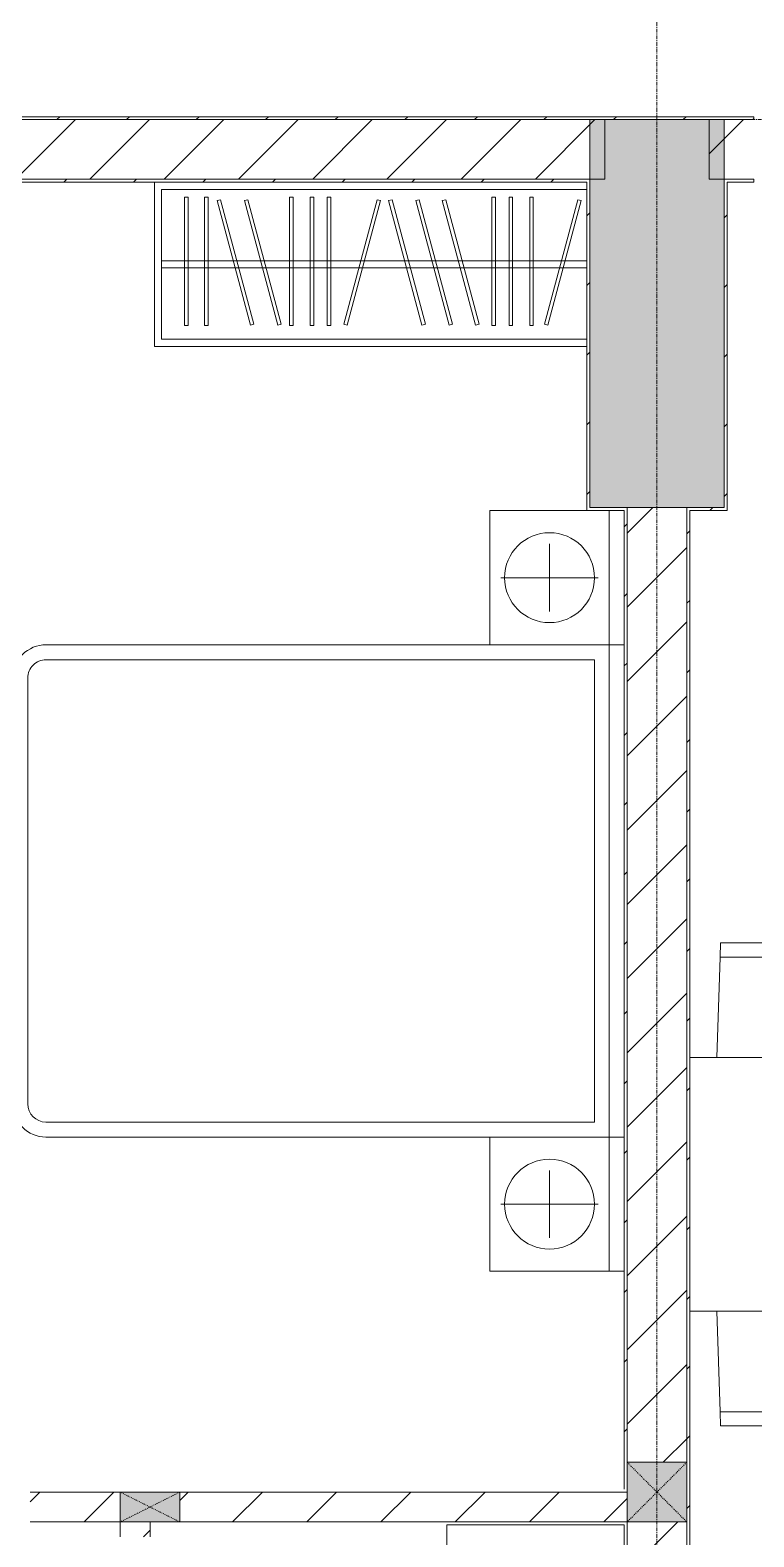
# Model space of a CAD drawing. Header units: millimetres. Extents: x 5356 to 209803, y -16346 to 109894.
# Drawn here: x 97851 to 100278, y 28787 to 33837 of the extents above; entities that cross this region are included whole.
import ezdxf

# ---------------------------------------------------------------- set-up
doc = ezdxf.new("R2010")
doc.units = ezdxf.units.MM
doc.linetypes.add('Dash', pattern=[6, 3, -3])
doc.linetypes.add('Grid Line', pattern=[22.225, 12.7, -3.175, 3.175, -3.175])
for name, color, linetype, lineweight in [('0-1', 7, 'Continuous', 5), ('A-WALL', 113, 'Continuous', 9), ('A-WALL-1', 253, 'Continuous', 18), ('A-WALL-2', 9, 'Continuous', 9), ('A-WALL-3', 113, 'Continuous', 18), ('A-WALL-PATT-1', 10, 'Continuous', 9), ('A-WALL-PATT-2', 9, 'Continuous', 9), ('A-WALL-PATT-3', 111, 'Continuous', 9), ('G-IMPT-1', 9, 'Continuous', 9), ('I-FURN-1', 9, 'Continuous', 9), ('I-WALL-1', 253, 'Continuous', 18), ('I-WALL-3', 2, 'Continuous', 18), ('S-COLS', 52, 'Continuous', 9), ('S-COLS-1', 254, 'Continuous', 5), ('S-COLS-2', 253, 'Continuous', 18), ('S-COLS-3', 9, 'Continuous', 9), ('S-COLS-4', 52, 'Continuous', 18), ('S-COLS-5', 52, 'Dash', 9), ('S-COLS-HDLN', 52, 'Dash', 9), ('S-COLS-HDLN-1', 9, 'Dash', 9), ('S-GRID-1', 1, 'Grid Line', 9)]:
    doc.layers.add(name, color=color, linetype=linetype, lineweight=lineweight)
pattern_1 = [(45, (0, 0), (-124.4508, 124.4508), [])]
pattern_2 = [(45, (0, 0), (-116.67262, 116.67262), [])]

# ---------------------------------------------------------------- blocks, each defined once
blk = doc.blocks.new('NCV_TKTC_KET CAU_rvt-1-TKCS_MB ĐỊNH VỊ MỐC TỌA ĐỘ CÔNG TRÌNH')
at = {"layer": 'S-COLS-1'}
blk.add_hatch(color=256, dxfattribs=at).paths.add_polyline_path([(99727.6, 32236.9), (100177.6, 32236.9), (100177.6, 33536.9), (99727.6, 33536.9)])
at = {"layer": 'S-COLS-2'}
for p, q in [((100177.6, 33536.9), (99727.6, 33536.9)), ((99727.6, 33536.9), (99727.6, 32236.9)), ((100177.6, 32236.9), (100177.6, 33536.9)), ((99727.6, 32236.9), (100177.6, 32236.9))]:
    blk.add_line(p, q, dxfattribs=at)
blk = doc.blocks.new('RES_BAN AN 1 - RES_BAN AN 1-851490-TKCS_MB ĐỊNH VỊ MỐC TỌA ĐỘ CÔNG TRÌNH')
at = {"layer": 'I-FURN-1'}
for p, q in [((-425, -11.8), (-425, -1275)), ((425, -1275), (425, -11.8)), ((-761.9, -113.5), (-809.6, -115.1)), ((-809.6, -115.1), (-809.6, -536.9)), ((-761.9, -113.5), (-425, -102.3)), ((-761.9, -538.5), (-761.9, -113.5)), ((-761.9, -538.5), (-761.9, -113.5)), ((-425, -102.3), (-425, -549.7)), ((425, -102.3), (425, -549.7)), ((761.9, -113.5), (425, -102.3)), ((761.9, -538.5), (761.9, -113.5)), ((761.9, -113.5), (761.9, -538.5)), ((809.6, -115.1), (761.9, -113.5)), ((809.6, -536.9), (809.6, -115.1)), ((-809.6, -536.9), (-761.9, -538.5)), ((-425, -549.7), (-761.9, -538.5)), ((425, -549.7), (761.9, -538.5)), ((761.9, -538.5), (809.6, -536.9)), ((-809.6, -745.3), (-761.9, -743.8)), ((-809.6, -1167.2), (-809.6, -745.3)), ((-761.9, -743.8), (-425, -732.5)), ((-761.9, -1168.8), (-761.9, -743.8)), ((-761.9, -743.8), (-761.9, -1168.8)), ((-425, -732.5), (-425, -1180)), ((425, -732.5), (425, -1180)), ((761.9, -743.8), (425, -732.5)), ((761.9, -743.8), (809.6, -745.3)), ((761.9, -1168.8), (761.9, -743.8)), ((761.9, -1168.8), (761.9, -743.8)), ((809.6, -745.3), (809.6, -1167.2)), ((-761.9, -1168.8), (-809.6, -1167.2)), ((-425, -1180), (-761.9, -1168.8)), ((425, -1180), (761.9, -1168.8)), ((809.6, -1167.2), (761.9, -1168.8)), ((-425, -1275), (425, -1275))]:
    blk.add_line(p, q, dxfattribs=at)
blk = doc.blocks.new('GIUONG NGU-2TAB-1600x2000 - GIUONG NGU-2TAB-1600x2000-851491-TKCS_MB ĐỊNH VỊ MỐC TỌA ĐỘ CÔNG TRÌNH')
at = {"layer": 'I-FURN-1'}
for p, q in [((569.6, 2050), (1997.1, 2050)), ((1997.1, 2050), (569.6, 2050)), ((1997.1, 2000), (569.6, 2000)), ((458.5, 50), (458.5, 1938.9)), ((458.5, 1938.9), (458.5, 50)), ((508.5, 1938.9), (508.5, 100)), ((2058.2, 100), (2058.2, 1938.9)), ((2108.2, 1938.9), (2108.2, 50)), ((2108.2, 50), (2108.2, 1938.9)), ((8.5, 50), (8.5, 450.3)), ((8.5, 450.3), (458.5, 450.3)), ((8.5, 450.3), (458.5, 450.3)), ((8.5, 50), (8.5, 450.3)), ((233.5, 86.8), (233.5, 413.5)), ((458.5, 450.3), (458.5, 50)), ((458.5, 450.3), (458.5, 50)), ((2108.2, 50), (2108.2, 450.3)), ((2108.2, 450.3), (2558.2, 450.3)), ((2108.2, 450.3), (2108.2, 50)), ((2558.2, 450.3), (2108.2, 450.3)), ((2333.2, 86.8), (2333.2, 413.5)), ((2558.2, 450.3), (2558.2, 50)), ((2558.2, 50), (2558.2, 450.3)), ((120.2, 250.2), (346.8, 250.2)), ((2446.5, 250.2), (2219.8, 250.2)), ((508.5, 100), (2058.2, 100)), ((458.5, 50), (8.5, 50)), ((8.5, 0), (8.5, 50)), ((8.5, 50), (458.5, 50)), ((458.5, 50), (8.5, 50)), ((2108.2, 50), (458.5, 50)), ((458.5, 50), (458.5, 0)), ((458.5, 0), (458.5, 50)), ((458.5, 50), (2108.2, 50)), ((458.5, 50), (2108.2, 50)), ((2558.2, 50), (2108.2, 50)), ((2108.2, 50), (2558.2, 50)), ((2108.2, 0), (2108.2, 50)), ((2108.2, 50), (2108.2, 0)), ((2108.2, 50), (2558.2, 50)), ((2558.2, 50), (2558.2, 0))]:
    blk.add_line(p, q, dxfattribs=at)
for centre in [(233.5, 250.2), (2333.2, 250.2)]:
    blk.add_circle(centre, 150.7, dxfattribs=at)
for centre, radius, start, end in [((569.6, 1938.9), 111.1, 90, 180), ((569.6, 1938.9), 111.1, 90, 180), ((1997.1, 1938.9), 111.1, 0, 90), ((1997.1, 1938.9), 111.1, 360, 90), ((569.6, 1938.9), 61.1, 90, 180), ((1997.1, 1938.9), 61.1, 360, 90)]:
    blk.add_arc(centre, radius, start, end, dxfattribs=at)
blk = doc.blocks.new('TU QUAN AO-SUITE ROOM_3 - TU QUAN AO-SUITE ROOM_3-V6-TKCS_MB ĐỊNH VỊ MỐC TỌA ĐỘ CÔNG TRÌNH')
at = {"layer": 'I-FURN-1'}
for p, q in [((-550, 1500), (0, 1500)), ((-550, 50), (-550, 1500)), ((0, 1500), (-550, 1500)), ((-550, 1500), (-550, 50)), ((-24, 1476), (-526, 1476)), ((-526, 1476), (-526, 600)), ((-526, 1476), (-526, 50)), ((-287, 576), (-287, 1476)), ((-263, 576), (-263, 1476)), ((-24, 49.8), (-24, 1476)), ((-480.1, 1386.9), (-480.1, 1398.9)), ((-480.1, 1398.9), (-50.1, 1398.9)), ((-480.1, 1386.9), (-480.1, 1398.9)), ((-50.1, 1386.9), (-480.1, 1386.9)), ((-50.1, 1398.9), (-50.1, 1386.9)), ((-480.1, 1320.5), (-480.1, 1332.5)), ((-480.1, 1332.5), (-50.1, 1332.5)), ((-480.1, 1320.5), (-480.1, 1332.5)), ((-50.1, 1320.5), (-480.1, 1320.5)), ((-50.1, 1332.5), (-50.1, 1320.5)), ((-478.3, 1178.1), (-61.3, 1289.9)), ((-58.2, 1278.3), (-475.2, 1166.5)), ((-61.3, 1289.9), (-58.2, 1278.3)), ((-478.3, 1086.9), (-61.3, 1198.6)), ((-475.2, 1166.5), (-478.3, 1178.1)), ((-58.2, 1187.1), (-475.2, 1075.3)), ((-61.3, 1198.6), (-58.2, 1187.1)), ((-475.2, 1075.3), (-478.3, 1086.9)), ((-480.1, 1035.3), (-480.1, 1047.3)), ((-480.1, 1047.3), (-50.1, 1047.3)), ((-480.1, 1035.3), (-480.1, 1047.3)), ((-50.1, 1035.3), (-480.1, 1035.3)), ((-50.1, 1047.3), (-50.1, 1035.3)), ((-480.1, 965.8), (-480.1, 977.8)), ((-480.1, 977.8), (-50.1, 977.8)), ((-480.1, 965.8), (-480.1, 977.8)), ((-50.1, 965.8), (-480.1, 965.8)), ((-50.1, 977.8), (-50.1, 965.8)), ((-480.1, 908.6), (-480.1, 920.6)), ((-480.1, 920.6), (-50.1, 920.6)), ((-480.1, 908.6), (-480.1, 920.6)), ((-50.1, 920.6), (-50.1, 908.6)), ((-50.1, 908.6), (-480.1, 908.6)), ((-475.2, 865.5), (-478.3, 853.9)), ((-58.2, 753.7), (-475.2, 865.5)), ((-478.3, 853.9), (-61.3, 742.1)), ((-478.3, 603.1), (-61.3, 714.9)), ((-61.3, 742.1), (-58.2, 753.7)), ((-61.3, 714.9), (-58.2, 703.3)), ((-58.2, 703.3), (-475.2, 591.5)), ((-478.3, 511.9), (-61.3, 623.6)), ((-58.2, 612.1), (-475.2, 500.3)), ((-61.3, 623.6), (-58.2, 612.1)), ((-550, 50), (-550, 576)), ((-526, 50), (-526, 600)), ((-475.2, 591.5), (-478.3, 603.1)), ((-287, 50), (-287, 576)), ((-263, 50), (-263, 576)), ((-478.3, 423.1), (-61.3, 534.9)), ((-475.2, 500.3), (-478.3, 511.9)), ((-58.2, 523.3), (-475.2, 411.5)), ((-61.3, 534.9), (-58.2, 523.3)), ((-475.2, 411.5), (-478.3, 423.1)), ((-480.1, 368.4), (-480.1, 356.4)), ((-50.1, 368.4), (-480.1, 368.4)), ((-480.1, 356.4), (-50.1, 356.4)), ((-50.1, 356.4), (-50.1, 368.4)), ((-480.1, 311.2), (-480.1, 299.2)), ((-50.1, 311.2), (-480.1, 311.2)), ((-50.1, 299.2), (-50.1, 311.2)), ((-480.1, 299.2), (-50.1, 299.2)), ((-480.1, 241.7), (-480.1, 229.7)), ((-50.1, 241.7), (-480.1, 241.7)), ((-480.1, 229.7), (-50.1, 229.7)), ((-50.1, 229.7), (-50.1, 241.7)), ((-475.2, 192.7), (-478.3, 181.1)), ((-478.3, 181.1), (-61.3, 69.4)), ((-58.2, 80.9), (-475.2, 192.7)), ((-61.3, 69.4), (-58.2, 80.9))]:
    blk.add_line(p, q, dxfattribs=at)
blk = doc.blocks.new('MAY GIAT - MAY GIAT_dwg-V5-TKCS_MB ĐỊNH VỊ MỐC TỌA ĐỘ CÔNG TRÌNH')
at = {"layer": 'G-IMPT-1', "flags": 128}
blk.add_lwpolyline([(5, 596.6), (5, 2.3), (605, 2.3), (605, 596.6)], dxfattribs=at)
blk = doc.blocks.new('MAY GIAT - MAY GIAT-V8-TKCS_MB ĐỊNH VỊ MỐC TỌA ĐỘ CÔNG TRÌNH')
at = {"layer": 'I-FURN-1'}
for p, q in [((5, -2.3), (605, -2.3)), ((5, -596.6), (5, -2.3)), ((605, -2.3), (605, -596.6))]:
    blk.add_line(p, q, dxfattribs=at)
at = {"extrusion": (0, 0, -1), "zscale": -1, "rotation": 180}
blk.add_blockref('MAY GIAT - MAY GIAT_dwg-V5-TKCS_MB ĐỊNH VỊ MỐC TỌA ĐỘ CÔNG TRÌNH', (0, 0), dxfattribs=at)
blk = doc.blocks.new('G1_SOF - BO TRU - 100x200-V64-TKCS_MB ĐỊNH VỊ MỐC TỌA ĐỘ CÔNG TRÌNH')
at = {"layer": 'S-COLS-3'}
blk.add_hatch(color=256, dxfattribs=at).paths.add_polyline_path([(-50, -100), (50, -100), (50, 100), (-50, 100)])
at = {"layer": 'S-COLS-2'}
for p, q in [((-50, 100), (50, 100)), ((-50, -100), (-50, 100)), ((50, 100), (50, -100)), ((50, -100), (-50, -100))]:
    blk.add_line(p, q, dxfattribs=at)
at = {"layer": 'S-COLS-HDLN-1'}
for p, q in [((50, -100), (-50, 100)), ((-50, -100), (50, 100))]:
    blk.add_line(p, q, dxfattribs=at)
blk = doc.blocks.new('NCV_TKTC_TANG 1_rvt-1-TKCS_MB ĐỊNH VỊ MỐC TỌA ĐỘ CÔNG TRÌNH')
at = {"layer": 'A-WALL-PATT-1'}
h = blk.add_hatch(dxfattribs=at)
h.set_pattern_fill('FP_2', color=256, style=0, pattern_type=2)
h.set_pattern_definition(pattern_1)
h.paths.add_polyline_path([(95052.6, 28836.9), (95850.9, 28836.9), (95850.9, 28936.9), (95052.6, 28936.9), (95052.6, 28886.9)])
h.paths.add_polyline_path([(99852.6, 28836.9), (99852.6, 28936.9), (98352.6, 28936.9), (98352.6, 28836.9), (99842.6, 28836.9)])
h.paths.add_polyline_path([(96650.9, 28836.9), (96950.5, 28836.9), (96950.5, 28936.9), (96650.9, 28936.9), (96650.9, 28886.9)])
h.paths.add_polyline_path([(98152.6, 28836.9), (98152.6, 28936.9), (97850.5, 28936.9), (97850.5, 28836.9)])
h = blk.add_hatch(dxfattribs=at)
h.set_pattern_fill('FP_2', color=256, style=0, pattern_type=2)
h.set_pattern_definition(pattern_1)
h.paths.add_polyline_path([(98202.6, 27836.9), (98252.6, 27836.9), (98252.6, 27886.9), (98152.6, 27886.9), (98152.6, 27836.9)])
h.paths.add_polyline_path([(98202.6, 28786.9), (98252.6, 28786.9), (98252.6, 28836.9), (98152.6, 28836.9), (98152.6, 28786.9)])
at = {"layer": 'A-WALL-PATT-2'}
h = blk.add_hatch(dxfattribs=at)
h.set_pattern_fill('FP_3', color=256, style=0, pattern_type=2)
h.set_pattern_definition(pattern_2)
h.paths.add_polyline_path([(99727.6, 33326.9), (99727.6, 33336.9), (96862.6, 33336.9), (96862.6, 33326.9), (99717.6, 33326.9)])
h = blk.add_hatch(dxfattribs=at)
h.set_pattern_fill('FP_3', color=256, style=0, pattern_type=2)
h.set_pattern_definition(pattern_2)
h.paths.add_polyline_path([(100187.6, 33326.9), (100277.6, 33326.9), (100277.6, 33336.9), (100177.6, 33336.9), (100177.6, 33326.9)])
h.paths.add_polyline_path([(101376.3, 33326.9), (103052.6, 33326.9), (103052.6, 33336.9), (101367.6, 33336.9), (101367.6, 33326.9)])
h = blk.add_hatch(dxfattribs=at)
h.set_pattern_fill('FP_3', color=256, style=0, pattern_type=2)
h.set_pattern_definition(pattern_2)
h.paths.add_polyline_path([(99727.6, 32226.9), (99727.6, 33326.9), (99717.6, 33326.9), (99717.6, 32226.9)])
h = blk.add_hatch(dxfattribs=at)
h.set_pattern_fill('FP_3', color=256, style=0, pattern_type=2)
h.set_pattern_definition(pattern_2)
h.paths.add_polyline_path([(100187.6, 32236.9), (100187.6, 33326.9), (100177.6, 33326.9), (100177.6, 32236.9)])
h = blk.add_hatch(dxfattribs=at)
h.set_pattern_fill('FP_3', color=256, style=0, pattern_type=2)
h.set_pattern_definition(pattern_2)
h.paths.add_polyline_path([(99852.6, 28936.9), (99852.6, 32236.9), (99842.6, 32236.9), (99842.6, 28936.9)])
h = blk.add_hatch(dxfattribs=at)
h.set_pattern_fill('FP_3', color=256, style=0, pattern_type=2)
h.set_pattern_definition(pattern_2)
h.paths.add_polyline_path([(100062.6, 25546.9), (100062.6, 32236.9), (100052.6, 32236.9), (100052.6, 25546.9)])
h = blk.add_hatch(dxfattribs=at)
h.set_pattern_fill('FP_3', color=256, style=0, pattern_type=2)
h.set_pattern_definition(pattern_2)
h.paths.add_polyline_path([(100187.6, 32226.9), (100187.6, 32236.9), (100062.6, 32236.9), (100062.6, 32226.9)])
h = blk.add_hatch(dxfattribs=at)
h.set_pattern_fill('FP_3', color=256, style=0, pattern_type=2)
h.set_pattern_definition(pattern_2)
h.paths.add_polyline_path([(99842.6, 25536.9), (99852.6, 25536.9), (99852.6, 28836.9), (99842.6, 28836.9), (99842.6, 25546.9)])
at = {"layer": 'A-WALL-1'}
for p, q in [((99852.6, 28936.9), (99842.6, 28936.9)), ((99852.6, 28836.9), (99852.6, 28936.9)), ((98152.6, 28836.9), (98152.6, 28826.9)), ((98252.6, 28826.9), (98252.6, 28836.9)), ((99842.6, 28836.9), (99852.6, 28836.9))]:
    blk.add_line(p, q, dxfattribs=at)
at = {"layer": 'A-WALL-2'}
for p, q in [((98152.6, 28936.9), (97850.5, 28936.9)), ((99842.6, 28936.9), (98352.6, 28936.9)), ((97850.5, 28836.9), (98152.6, 28836.9)), ((98352.6, 28836.9), (99842.6, 28836.9)), ((98152.6, 28826.9), (98152.6, 28786.9)), ((98252.6, 28786.9), (98252.6, 28826.9))]:
    blk.add_line(p, q, dxfattribs=at)
at = {"layer": 'I-WALL-1'}
for p, q in [((99727.6, 33336.9), (96862.6, 33336.9)), ((99727.6, 33326.9), (99727.6, 33336.9)), ((100277.6, 33336.9), (100177.6, 33336.9)), ((100177.6, 33336.9), (100177.6, 33326.9)), ((100277.6, 33326.9), (100277.6, 33336.9)), ((96862.6, 33326.9), (99717.6, 33326.9)), ((99717.6, 33326.9), (99717.6, 32226.9)), ((99727.6, 32236.9), (99727.6, 33326.9)), ((100177.6, 33326.9), (100177.6, 32236.9)), ((100187.6, 33326.9), (100277.6, 33326.9)), ((100187.6, 32236.9), (100187.6, 33326.9)), ((99717.6, 32226.9), (99727.6, 32226.9)), ((99842.6, 32236.9), (99727.6, 32236.9)), ((99727.6, 32226.9), (99842.6, 32226.9)), ((99852.6, 32236.9), (99842.6, 32236.9)), ((99842.6, 32226.9), (99842.6, 28946.9)), ((99852.6, 28936.9), (99852.6, 32236.9)), ((100062.6, 32236.9), (100052.6, 32236.9)), ((100052.6, 32236.9), (100052.6, 25546.9)), ((100177.6, 32236.9), (100062.6, 32236.9)), ((100062.6, 25546.9), (100062.6, 32226.9)), ((100062.6, 32226.9), (100187.6, 32226.9)), ((100187.6, 32226.9), (100187.6, 32236.9)), ((99842.6, 28936.9), (99852.6, 28936.9)), ((99852.6, 28836.9), (99842.6, 28836.9)), ((99852.6, 25536.9), (99852.6, 28836.9)), ((99842.6, 28826.9), (99842.6, 25546.9))]:
    blk.add_line(p, q, dxfattribs=at)
at = {"layer": 'I-FURN-1'}
for name, p, rotation in [('TU QUAN AO-SUITE ROOM_3 - TU QUAN AO-SUITE ROOM_3-V6-TKCS_MB ĐỊNH VỊ MỐC TỌA ĐỘ CÔNG TRÌNH', (99767.6, 33326.9), 90.00000000000001), ('GIUONG NGU-2TAB-1600x2000 - GIUONG NGU-2TAB-1600x2000-851491-TKCS_MB ĐỊNH VỊ MỐC TỌA ĐỘ CÔNG TRÌNH', (99842.6, 29668.6), 89.99999999999915), ('RES_BAN AN 1 - RES_BAN AN 1-851490-TKCS_MB ĐỊNH VỊ MỐC TỌA ĐỘ CÔNG TRÌNH', (100050.8, 29968.2), 89.99999999999955), ('MAY GIAT - MAY GIAT-V8-TKCS_MB ĐỊNH VỊ MỐC TỌA ĐỘ CÔNG TRÌNH', (99245.9, 28222), 89.9999999999998)]:
    blk.add_blockref(name, p, dxfattribs=dict(at, rotation=rotation))
at = {"layer": 'S-COLS-3', "rotation": 90.00000000000037}
blk.add_blockref('G1_SOF - BO TRU - 100x200-V64-TKCS_MB ĐỊNH VỊ MỐC TỌA ĐỘ CÔNG TRÌNH', (98252.6, 28886.9), dxfattribs=at)
blk = doc.blocks.new('G1_SOF - BO TRU - 200x200-3050151-TKCS_MB ĐỊNH VỊ MỐC TỌA ĐỘ CÔNG TRÌNH')
at = {"layer": 'S-COLS-HDLN'}
for p, q in [((-100, 100), (100, -100)), ((100, 100), (-100, -100))]:
    blk.add_line(p, q, dxfattribs=at)

msp = doc.modelspace()

# ---------------------------------------------------------------- hatches: boundary and pattern name
at = {"layer": 'A-WALL-PATT-3'}
h = msp.add_hatch(dxfattribs=at)
h.set_pattern_fill('FP_8', color=256, style=0, pattern_type=2)
h.set_pattern_definition(pattern_2)
h.paths.add_polyline_path([(101367.6, 33536.9), (104202.6, 33536.9), (104202.6, 33546.9), (101367.6, 33546.9)])
h.paths.add_polyline_path([(86652.3, 33536.9), (90337.6, 33536.9), (90337.6, 33546.9), (85247.6, 33546.9), (85247.6, 33536.9), (86455.5, 33536.9)])
h.paths.add_polyline_path([(100277.6, 33536.9), (100277.6, 33546.9), (93167.6, 33546.9), (93167.6, 33536.9), (100127.6, 33536.9)])
h.paths.add_polyline_path([(83327.6, 33536.9), (84257.6, 33536.9), (84255.4, 33546.9), (83317.6, 33546.9), (83317.6, 33536.9)])
h.paths.add_polyline_path([(91577.6, 33536.9), (92077.6, 33536.9), (92075.4, 33546.9), (91427.6, 33546.9), (91427.6, 33536.9)])
h = msp.add_hatch(dxfattribs=at)
h.set_pattern_fill('FP_1', color=256, style=0, pattern_type=2)
h.set_pattern_definition(pattern_1)
h.paths.add_polyline_path([(99770.2, 33336.9), (99777.6, 33336.9), (99777.6, 33536.9), (95052.4, 33536.9), (95052.4, 33336.9), (97349.4, 33336.9)])
h.paths.add_polyline_path([(92077.6, 33336.9), (92077.6, 33536.9), (91927.6, 33536.9), (91927.6, 33336.9)])
h.paths.add_polyline_path([(93167.6, 33336.9), (94852.4, 33336.9), (94852.4, 33536.9), (93167.6, 33536.9), (93167.6, 33376.9)])
h = msp.add_hatch(dxfattribs=at)
h.set_pattern_fill('FP_1', color=256, style=0, pattern_type=2)
h.set_pattern_definition(pattern_1)
h.paths.add_polyline_path([(107977.6, 33336.9), (107977.6, 33536.9), (104412.6, 33536.9), (104412.6, 33336.9), (107032.8, 33336.9)])
h.paths.add_polyline_path([(100277.6, 33336.9), (100277.6, 33536.9), (100127.6, 33536.9), (100127.6, 33336.9)])
h.paths.add_polyline_path([(103401.5, 33336.9), (104212.6, 33336.9), (104212.6, 33536.9), (101367.6, 33536.9), (101367.6, 33336.9), (102796.3, 33336.9)])
h = msp.add_hatch(dxfattribs=at)
h.set_pattern_fill('FP_1', color=256, style=0, pattern_type=2)
h.set_pattern_definition(pattern_1)
h.paths.add_polyline_path([(100052.6, 25536.9), (100052.6, 28836.9), (99852.6, 28836.9), (99852.6, 25536.9)])
h.paths.add_polyline_path([(99852.6, 29036.9), (100052.6, 29036.9), (100052.6, 32237), (99852.6, 32237), (99852.6, 30994.4)])
at = {"layer": 'S-COLS-1'}
msp.add_hatch(color=256, dxfattribs=at).paths.add_polyline_path([(99852.6, 28836.9), (100052.6, 28836.9), (100052.6, 29036.9), (99852.6, 29036.9), (99852.6, 29021.9)])

# ---------------------------------------------------------------- linework, layer by layer
at = {"layer": 'A-WALL'}
for p, q in [((99777.6, 33536.9), (95052.4, 33536.9)), ((95052.4, 33536.9), (99777.6, 33536.9)), ((100277.6, 33536.9), (100127.6, 33536.9)), ((100127.6, 33536.9), (100277.6, 33536.9)), ((99852.6, 29036.9), (100052.6, 29036.9)), ((100052.6, 28836.9), (99852.6, 28836.9))]:
    msp.add_line(p, q, dxfattribs=at)
at = {"layer": 'A-WALL-3'}
for p, q in [((99777.6, 33336.9), (99777.6, 33536.9)), ((100127.6, 33536.9), (100127.6, 33336.9)), ((95052.4, 33336.9), (99777.6, 33336.9)), ((100127.6, 33336.9), (100277.6, 33336.9)), ((100052.6, 32237), (99852.6, 32237)), ((99852.6, 32237), (99852.6, 29036.9)), ((100052.6, 29036.9), (100052.6, 32237)), ((99852.6, 28836.9), (99852.6, 25536.9)), ((100052.6, 25536.9), (100052.6, 28836.9))]:
    msp.add_line(p, q, dxfattribs=at)
at = {"layer": 'I-WALL-3'}
for p, q in [((100277.6, 33546.9), (93167.6, 33546.9)), ((99777.6, 33536.9), (100127.6, 33536.9)), ((100277.6, 33536.9), (100277.6, 33546.9))]:
    msp.add_line(p, q, dxfattribs=at)
at = {"layer": 'S-COLS'}
for p, q in [((100052.6, 29036.9), (99852.6, 29036.9)), ((99852.6, 28836.9), (100052.6, 28836.9))]:
    msp.add_line(p, q, dxfattribs=at)
at = {"layer": 'S-COLS-4'}
for p, q in [((99852.6, 29036.9), (99852.6, 28836.9)), ((100052.6, 28836.9), (100052.6, 29036.9))]:
    msp.add_line(p, q, dxfattribs=at)
at = {"layer": 'S-GRID-1'}
for p, q in [((99952.6, 20960.6), (99952.6, 80482.7)), ((131551.8, 33536.9), (29351.8, 33536.9))]:
    msp.add_line(p, q, dxfattribs=at)

# ---------------------------------------------------------------- block references
at = {"layer": '0-1'}
for name in ['NCV_TKTC_KET CAU_rvt-1-TKCS_MB ĐỊNH VỊ MỐC TỌA ĐỘ CÔNG TRÌNH', 'NCV_TKTC_TANG 1_rvt-1-TKCS_MB ĐỊNH VỊ MỐC TỌA ĐỘ CÔNG TRÌNH']:
    msp.add_blockref(name, (0, 0), dxfattribs=at)
at = {"layer": 'S-COLS-5'}
msp.add_blockref('G1_SOF - BO TRU - 200x200-3050151-TKCS_MB ĐỊNH VỊ MỐC TỌA ĐỘ CÔNG TRÌNH', (99952.6, 28936.9), dxfattribs=at)

doc.saveas('drawing.dxf')
